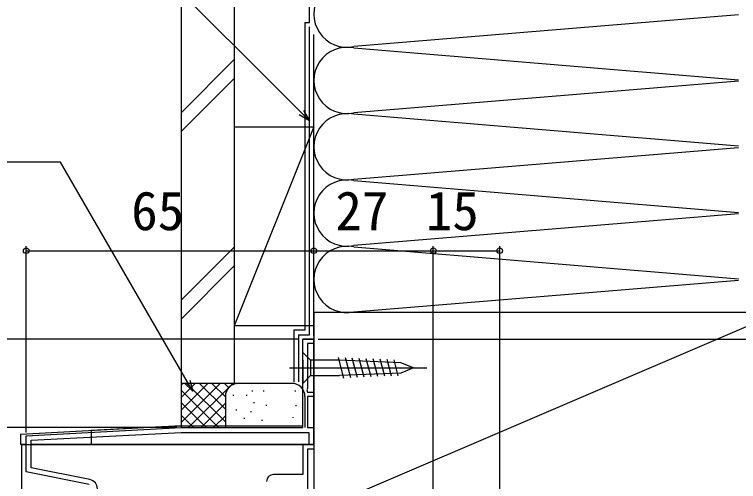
# Model space of a CAD drawing. Units: millimetres, scale not verified. Extents: x -525 to 525, y -783 to 779.
# Drawn here: x -431.6 to -268, y 451.1 to 556.8 of the extents above; entities that cross this region are included whole.
import ezdxf
from ezdxf.enums import TextEntityAlignment as Align

# ---------------------------------------------------------------- set-up
doc = ezdxf.new("R2010")
doc.units = ezdxf.units.MM
doc.header["$LTSCALE"] = 4
for name, color, linetype in [('0-2_YKK_11', 7, 'Continuous'), ('0-3_YKK_12', 2, 'Continuous'), ('0-4_YKK_13', 4, 'Continuous'), ('0-6_YKK_D', 6, 'Continuous'), ('0-8_YSS_K', 3, 'Continuous'), ('0-9_YSS_KE', 3, 'Continuous')]:
    doc.layers.add(name, color=color, linetype=linetype)
doc.styles.add('ＭＳ ゴシック', font='')
doc.styles.get('ＭＳ ゴシック').set_extended_font_data('MS Gothic')

msp = doc.modelspace()

# ---------------------------------------------------------------- linework, layer by layer
at = {"layer": '0-2_YKK_11'}
for points in [[(-428.999, 461.507), (-393.999, 463.342), (-366.499, 463.342), (-366.499, 483.344), (-363.999, 483.344), (-363.999, 482.344), (-365.399, 482.344), (-365.399, 472.164), (-365.549, 471.904), (-365.399, 471.344), (-363.999, 471.344), (-363.999, 470.344), (-365.399, 470.344), (-365.399, 463.342), (-363.999, 463.342), (-363.999, 458.439), (-365.399, 458.439), (-365.399, 448.662)], [(-414.803, 450.502), (-428.999, 453.341), (-428.999, 461.507)], [(-414.587, 451.581), (-427.899, 454.243), (-427.899, 460.463), (-393.97, 462.242), (-365.099, 462.242), (-365.099, 459.539), (-366.499, 459.539), (-366.499, 452.742), (-373.099, 452.742)]]:
    msp.add_lwpolyline(points, dxfattribs=at)
for centre, radius, start, end in [((-373.099, 451.142), 1.6, 89.99998, 179.99973), ((-414.999, 449.521), 2.1, 0.00086, 78.69077)]:
    msp.add_arc(centre, radius, start, end, dxfattribs=at)
at = {"layer": '0-3_YKK_12'}
for p, q in [((-430, 187.915), (-430, 459.544)), ((-430, 459.543), (-363.999, 459.543)), ((-363.999, 459.542), (-363.999, 439.342))]:
    msp.add_line(p, q, dxfattribs=at)
at = {"layer": '0-4_YKK_13'}
for p, q in [((-366.499, 463.644), (-366.499, 483.344)), ((-366.499, 463.642), (-366.498, 483.342)), ((-366.497, 478.592), (-366.497, 475.092)), ((-358.163, 478.592), (-364.747, 478.592)), ((-364.747, 478.592), (-364.747, 475.092)), ((-357.206, 474.549), (-358.449, 479.187)), ((-355.671, 474.614), (-356.878, 479.121)), ((-354.135, 474.678), (-355.308, 479.055)), ((-352.6, 474.743), (-353.737, 478.989)), ((-351.064, 474.808), (-352.167, 478.923)), ((-349.528, 474.872), (-350.596, 478.857)), ((-347.993, 474.937), (-349.025, 478.791)), ((-346.457, 475.002), (-347.455, 478.724)), ((-344.922, 475.067), (-345.884, 478.658)), ((-369.497, 476.842), (-338.497, 476.842)), ((-364.747, 475.092), (-358.163, 475.092)), ((-395.399, 463.643), (-430.297, 461.814)), ((-395.399, 463.643), (-414.298, 462.653)), ((-366.499, 463.644), (-395.399, 463.643)), ((-366.499, 463.642), (-395.399, 463.643)), ((-430.297, 461.814), (-430.297, 459.544)), ((-414.298, 462.653), (-414.298, 459.545)), ((-428.999, 459.544), (-430.297, 459.544)), ((-365.599, 459.544), (-427.899, 459.544)), ((-363.999, 459.542), (-414.298, 459.545))]:
    msp.add_line(p, q, dxfattribs=at)
for points in [[(-363.999, 459.544), (-363.999, 483.344), (-366.499, 483.344)], [(-363.999, 459.542), (-363.998, 483.342), (-366.498, 483.342)], [(-366.497, 478.592), (-366.497, 480.342), (-364.747, 478.592)], [(-341.497, 476.842), (-344.313, 478.009), (-358.163, 478.592)], [(-341.497, 476.842), (-344.313, 475.675), (-358.163, 475.092)], [(-366.497, 475.092), (-366.497, 473.342), (-364.747, 475.092)]]:
    msp.add_lwpolyline(points, dxfattribs=at)
at = {"layer": '0-6_YKK_D'}
for p, q in [((-428.999, 462.223), (-428.999, 504.344)), ((-363.999, 484.044), (-363.999, 504.344)), ((-363.999, 484.044), (-363.999, 504.344)), ((-336.999, 440.342), (-336.999, 504.344)), ((-336.999, 440.342), (-336.999, 504.344)), ((-321.998, 422.542), (-321.998, 504.344)), ((-428.999, 503.344), (-363.999, 503.344)), ((-363.999, 503.344), (-336.999, 503.344)), ((-336.999, 503.344), (-321.998, 503.344)), ((-367.498, 483.342), (-451, 483.342)), ((-362.999, 483.342), (-172.997, 483.342)), ((-394.974, 463.341), (-451.005, 463.34))]:
    msp.add_line(p, q, dxfattribs=at)
for points in [[(-364.998, 532.746), (-366.802, 534.549), (-400.115, 567.862), (-489.674, 567.862)], [(-366.318, 535.032), (-364.998, 532.746), (-367.285, 534.066)], [(-391.362, 471.545), (-392.637, 473.753), (-421.268, 523.344), (-508.185, 523.344)], [(-392.045, 474.095), (-391.362, 471.545), (-393.229, 473.411)]]:
    msp.add_lwpolyline(points, dxfattribs=at)
for centre in [(-428.999, 503.344), (-363.999, 503.344), (-363.999, 503.344), (-336.999, 503.344), (-336.999, 503.344), (-321.998, 503.344)]:
    msp.add_circle(centre, 0.637, dxfattribs=at)
at = {"layer": '0-8_YSS_K'}
for p, q in [((-268.03, 556.684), (-354.967, 549.5)), ((-363.998, 489.342), (-363.998, 552.2)), ((-354.967, 549.184), (-268.03, 542)), ((-393.998, 534.553), (-381.998, 546.553)), ((-393.998, 530.31), (-381.998, 542.31)), ((-268.03, 541.684), (-354.967, 534.5)), ((-268.03, 527), (-354.967, 534.184)), ((-381.998, 531.346), (-363.998, 531.346)), ((-381.998, 531.346), (-381.998, 486.346)), ((-354.967, 519.5), (-268.03, 526.684)), ((-354.967, 519.184), (-268.03, 512)), ((-268.03, 511.684), (-354.967, 504.5)), ((-381.998, 504.126), (-393.998, 492.126)), ((-354.967, 504.184), (-268.03, 497)), ((-393.998, 487.884), (-381.998, 499.884)), ((-354.967, 489.5), (-268.03, 496.684)), ((-363.998, 444.342), (-258.998, 489.342)), ((-363.998, 486.346), (-381.998, 486.346)), ((-393.998, 473.342), (-393.998, 463.342)), ((-380.998, 473.342), (-393.998, 473.342)), ((-393.998, 464.484), (-385.141, 473.342)), ((-393.998, 467.312), (-387.969, 473.342)), ((-393.998, 470.141), (-390.797, 473.342)), ((-393.998, 472.969), (-393.626, 473.342)), ((-392.685, 473.342), (-383.998, 464.655)), ((-392.312, 463.342), (-382.312, 473.342)), ((-389.856, 473.342), (-383.998, 467.484)), ((-387.028, 473.342), (-383.998, 470.312)), ((-384.199, 473.342), (-383.218, 472.36)), ((-381.371, 473.342), (-381.35, 473.321)), ((-368.998, 473.342), (-380.998, 473.342)), ((-393.998, 471.827), (-385.513, 463.342)), ((-377.831, 471.538), (-377.831, 471.738)), ((-375.316, 471.538), (-375.316, 471.738)), ((-368.148, 471.538), (-368.148, 471.738)), ((-383.998, 470.342), (-383.998, 463.342)), ((-382.171, 470.537), (-382.171, 470.737)), ((-379.158, 470.537), (-379.158, 470.737)), ((-365.998, 470.342), (-365.998, 463.342)), ((-393.998, 468.999), (-388.342, 463.342)), ((-389.484, 463.342), (-383.998, 468.827)), ((-377.497, 468.868), (-377.497, 469.068)), ((-374.704, 468.265), (-374.704, 468.465)), ((-367.978, 468.2), (-367.978, 468.4)), ((-381.503, 467.199), (-381.503, 467.399)), ((-378.156, 466.865), (-378.156, 467.065)), ((-393.998, 466.17), (-391.17, 463.342)), ((-386.655, 463.342), (-383.981, 466.016)), ((-379.672, 465.342), (-379.672, 465.542)), ((-375.65, 464.862), (-375.65, 465.062)), ((-368.645, 465.529), (-368.645, 465.729))]:
    msp.add_line(p, q, dxfattribs=at)
msp.add_lwpolyline([(-363.998, 486.346), (-363.998, 531.346), (-381.998, 486.346)], dxfattribs=at)
for centre, radius, start, end in [((-356.498, 556.842), 7.5, 78.21649, 281.78353), ((-356.498, 541.842), 7.5, 78.21649, 281.78353), ((-356.498, 526.842), 7.5, 78.21649, 281.78353), ((-356.498, 511.842), 7.5, 78.21649, 281.78353), ((-356.498, 496.842), 7.5, 78.21649, 281.78353), ((-380.998, 470.342), 3, 90, 180), ((-368.998, 470.342), 3, 0, 90)]:
    msp.add_arc(centre, radius, start, end, dxfattribs=at)
at = {"layer": '0-9_YSS_KE'}
for p, q in [((-393.998, 582.2), (-393.998, 473.342)), ((-367.497, 484.344), (-367.497, 473.722))]:
    msp.add_line(p, q, dxfattribs=at)
for points in [[(-381.998, 582.2), (-381.998, 473.342), (-393.998, 473.342)], [(-365.998, 554.931), (-364.998, 554.931), (-364.998, 582.2)], [(-365.998, 554.931), (-365.998, 485.344), (-368.497, 485.344), (-368.497, 473.687)], [(-367.497, 484.344), (-364.998, 484.344), (-364.998, 553.931)]]:
    msp.add_lwpolyline(points, dxfattribs=at)
msp.add_lwpolyline([(-258.998, 444.342), (-258.998, 489.342), (-363.998, 489.342), (-363.998, 444.342)], close=True, dxfattribs=at)

# ---------------------------------------------------------------- texts
at = {"layer": '0-6_YKK_D', "style": 'ＭＳ ゴシック'}
for s, p in [('65', (-405.26, 505.344)), ('27', (-359.124, 505.344)), ('15', (-338.703, 505.344))]:
    msp.add_text(s, height=8.798, dxfattribs=at).set_placement(p, align=Align.BOTTOM_LEFT)

doc.saveas('drawing.dxf')
